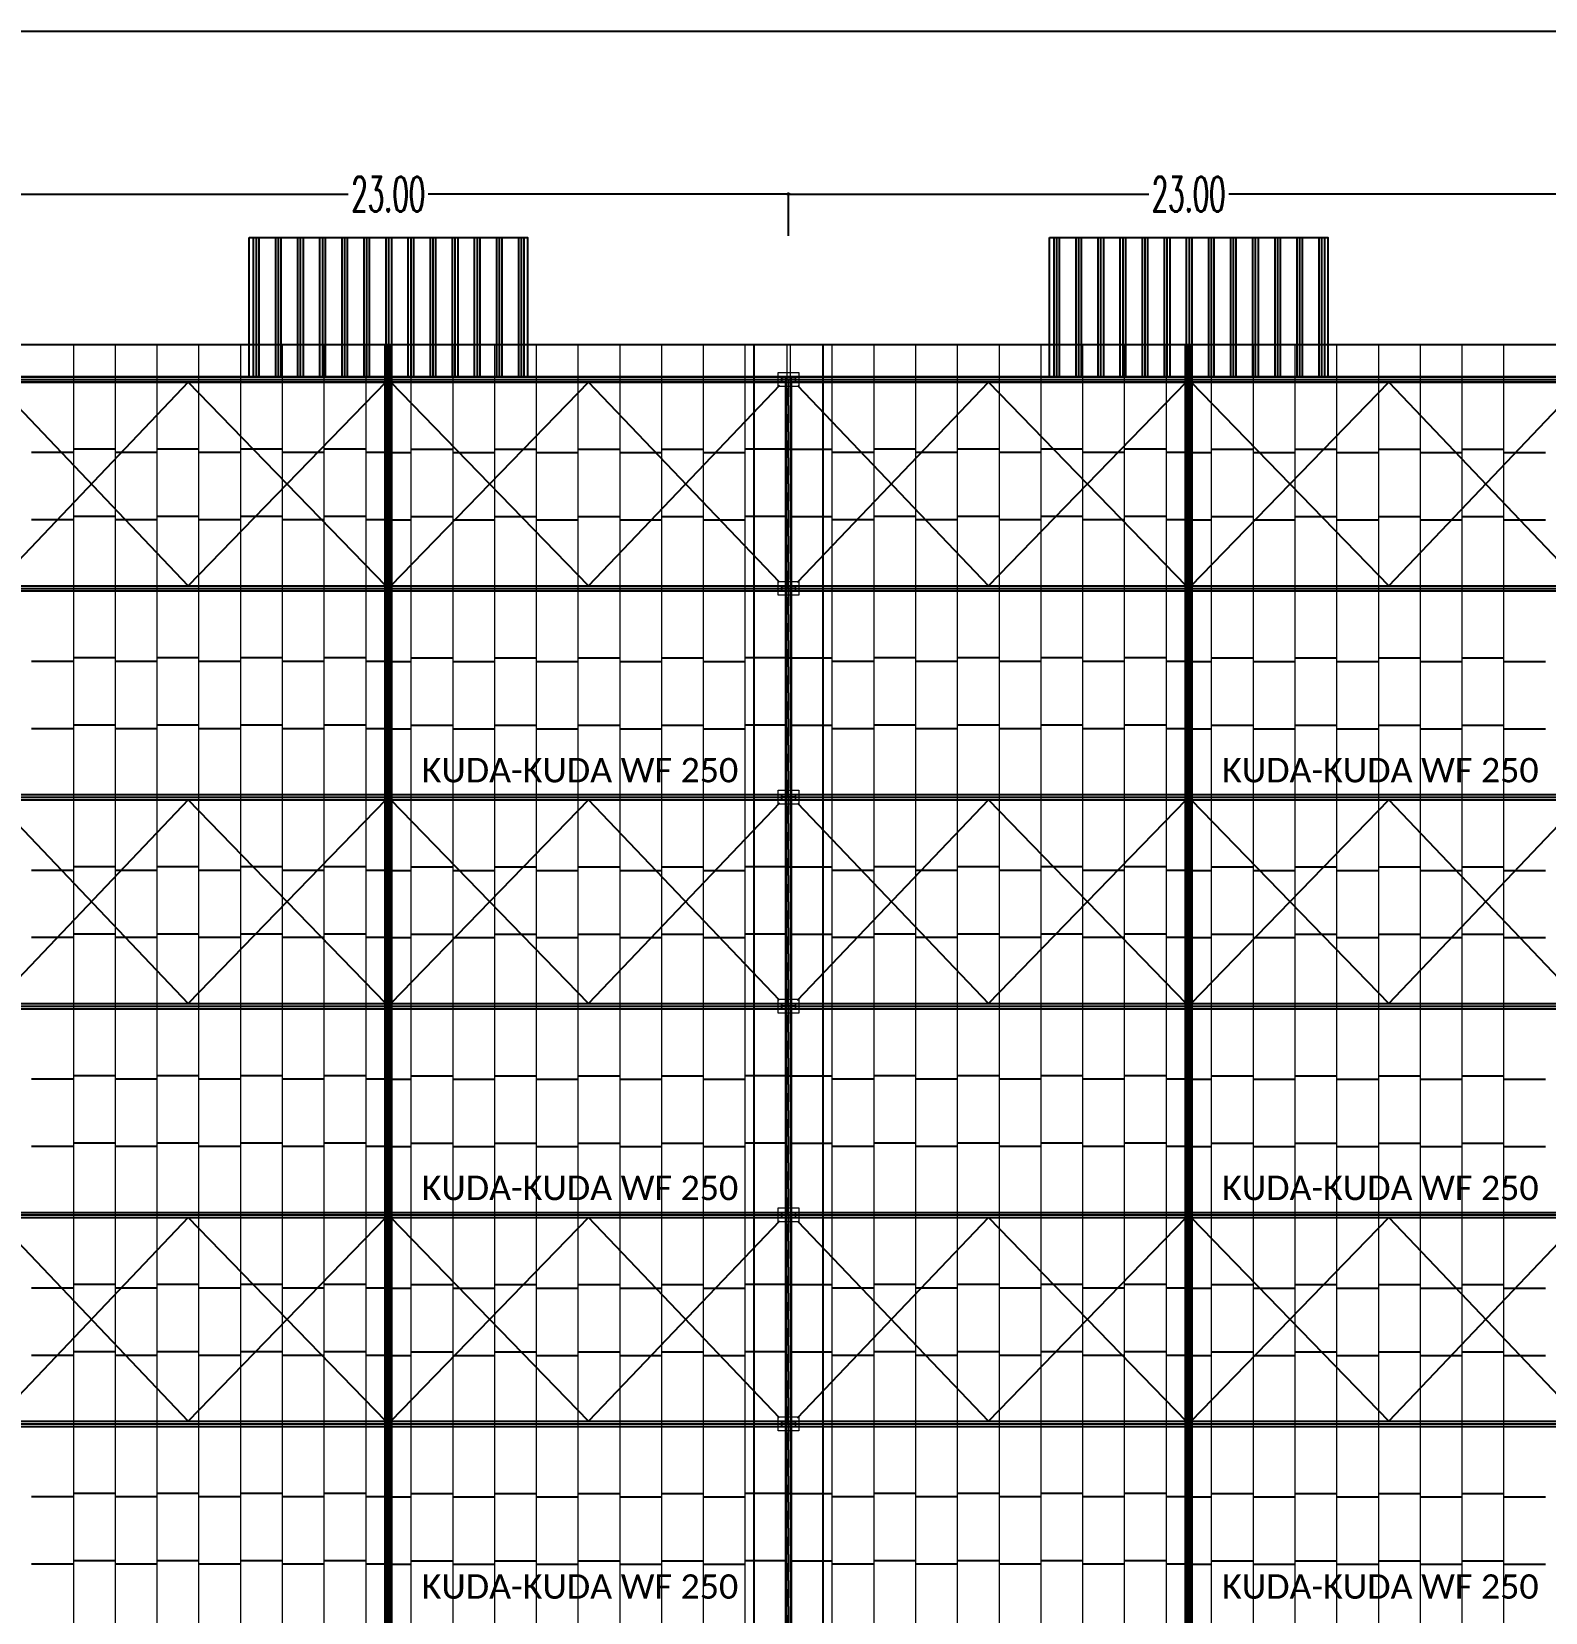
# Model space of a CAD drawing. Header units: millimetres. Extents: x 2491 to 3310, y 1470 to 1581.
# Drawn here: x 3121.45 to 3164.95, y 1535.32 to 1580.73 of the extents above; entities that cross this region are included whole.
import ezdxf

# ---------------------------------------------------------------- set-up
doc = ezdxf.new("R2010")
doc.units = ezdxf.units.MM
doc.linetypes.add('HIDDEN', pattern=[0.375, 0.25, -0.125])
for name, color, linetype in [('Atap', 3, 'Continuous'), ('GR', 7, 'Continuous'), ('HELP', 251, 'Continuous'), ('KOP TEKS', 1, 'Continuous')]:
    doc.layers.add(name, color=color, linetype=linetype)
for name, color, linetype, lineweight in [('GRS-TIPIS', 253, 'Continuous', 9), ('HAT', 8, 'Continuous', 9), ('Pondasi', 6, 'Continuous', 9)]:
    doc.layers.add(name, color=color, linetype=linetype, lineweight=lineweight)
doc.styles.add('-DIM2', font='simplex.shx', dxfattribs={"width": 0.55})
doc.styles.get("Standard").update_dxf_attribs({"font": 'arial.ttf'})
doc.dimstyles.new('DENAH KANTOR', dxfattribs={"dimtxt": 1, "dimasz": 0.05, "dimexe": 0.05, "dimexo": 0.05, "dimgap": 0.05, "dimtad": 0, "dimtih": 1, "dimtoh": 1, "dimzin": 0, "dimdsep": 46, "dimtxsty": '-DIM2', "dimblk": 'ARCHTICK', "dimcen": 0.3, "dimdle": 0.05, "dimclrd": 1, "dimclre": 1, "dimclrt": 7, "dimadec": 0, "dimazin": 0, "dimtfac": 1, "dimtix": 1, "dimtofl": 0, "dimtmove": 0, "dimatfit": 3, "dimldrblk": 'ARCHTICK', "dimfxl": 1, "dimtolj": 1, "dimtzin": 0, "dimarcsym": 0})

# ---------------------------------------------------------------- blocks, each defined once
blk = doc.blocks.new('WF300')
at = {"layer": 'Pondasi'}
for p, q in [((4219.408, -132.102), (4219.418, -132.102)), ((4219.418, -131.977), (4219.418, -132.102)), ((4219.418, -132.034), (4219.698, -132.034)), ((4219.418, -132.044), (4219.698, -132.044)), ((4219.558, -132.044), (4219.558, -132.034)), ((4219.698, -132.102), (4219.698, -131.977)), ((4219.698, -132.102), (4219.708, -132.102))]:
    blk.add_line(p, q, dxfattribs=at)
blk.add_lwpolyline([(4219.783, -132.189), (4219.783, -131.889), (4219.333, -131.889), (4219.333, -132.189)], close=True, dxfattribs=at)
for points in [[(4219.418, -131.977), (4219.408, -131.977), (4219.408, -132.102)], [(4219.708, -132.102), (4219.708, -131.977), (4219.698, -131.977)]]:
    blk.add_lwpolyline(points, dxfattribs=at)
blk = doc.blocks.new('_ArchTick')
at = {"color": 0, "linetype": 'ByBlock', "const_width": 0.15}
blk.add_lwpolyline([(-0.5, -0.5), (0.5, 0.5)], dxfattribs=at)
blk = doc.blocks.new('*D239')
at = {"layer": 'Defpoints', "color": 0, "linetype": 'Continuous', "transparency": 16777216}
for p in [(3143.202, 1576.058), (3120.202, 1574.808), (3143.202, 1574.808)]:
    blk.add_point(p, dxfattribs=at)
at = {"layer": 'GR', "color": 1, "linetype": 'Continuous', "lineweight": -2, "transparency": 16777216}
for p, q in [((3120.152, 1576.058), (3130.552, 1576.058)), ((3120.202, 1574.858), (3120.202, 1576.108)), ((3143.252, 1576.058), (3132.852, 1576.058)), ((3143.202, 1574.858), (3143.202, 1576.108))]:
    blk.add_line(p, q, dxfattribs=at)
at = {"layer": 'GR', "color": 1, "linetype": 'Continuous', "lineweight": -2, "transparency": 16777216, "xscale": 0.05, "yscale": 0.05, "zscale": 0.05, "rotation": 180}
blk.add_blockref('_ArchTick', (3120.202, 1576.058), dxfattribs=at)
at = {"layer": 'GR', "color": 1, "linetype": 'Continuous', "lineweight": -2, "transparency": 16777216, "xscale": 0.05, "yscale": 0.05, "zscale": 0.05}
blk.add_blockref('_ArchTick', (3143.202, 1576.058), dxfattribs=at)
at = {"layer": 'GR', "color": 7, "linetype": 'Continuous', "transparency": 16777216, "insert": (3131.702, 1576.058), "char_height": 1, "attachment_point": 5, "style": '-DIM2'}
blk.add_mtext('\\A1;23.00', dxfattribs=at)
blk = doc.blocks.new('*D240')
at = {"layer": 'Defpoints', "color": 0, "linetype": 'Continuous', "transparency": 16777216}
for p in [(3143.202, 1576.058), (3143.202, 1574.808), (3166.202, 1574.808)]:
    blk.add_point(p, dxfattribs=at)
at = {"layer": 'GR', "color": 1, "linetype": 'Continuous', "lineweight": -2, "transparency": 16777216}
for p, q in [((3143.152, 1576.058), (3153.552, 1576.058)), ((3143.202, 1574.858), (3143.202, 1576.108)), ((3166.252, 1576.058), (3155.852, 1576.058)), ((3166.202, 1574.858), (3166.202, 1576.108))]:
    blk.add_line(p, q, dxfattribs=at)
at = {"layer": 'GR', "color": 1, "linetype": 'Continuous', "lineweight": -2, "transparency": 16777216, "xscale": 0.05, "yscale": 0.05, "zscale": 0.05, "rotation": 180}
blk.add_blockref('_ArchTick', (3143.202, 1576.058), dxfattribs=at)
at = {"layer": 'GR', "color": 1, "linetype": 'Continuous', "lineweight": -2, "transparency": 16777216, "xscale": 0.05, "yscale": 0.05, "zscale": 0.05}
blk.add_blockref('_ArchTick', (3166.202, 1576.058), dxfattribs=at)
at = {"layer": 'GR', "color": 7, "linetype": 'Continuous', "transparency": 16777216, "insert": (3154.702, 1576.058), "char_height": 1, "attachment_point": 5, "style": '-DIM2'}
blk.add_mtext('\\A1;23.00', dxfattribs=at)

msp = doc.modelspace()

# ---------------------------------------------------------------- hatches: boundary and pattern name
at = {"layer": 'HELP'}
h = msp.add_hatch(dxfattribs=at)
h.set_pattern_fill('PLAST', color=256, scale=0.1, angle=90)
h.set_pattern_definition([(90, (-2225.69436, -314.46476), (-0.635, 4e-17), []), (90, (-2225.77374, -314.46476), (-0.635, 4e-17), []), (90, (-2225.8531, -314.46476), (-0.635, 4e-17), [])])
h.paths.add_polyline_path([(3127.702, 1574.808), (3135.702, 1574.808), (3135.702, 1570.808), (3127.702, 1570.808)])
h = msp.add_hatch(dxfattribs=at)
h.set_pattern_fill('PLAST', color=256, scale=0.1, angle=90)
h.set_pattern_definition([(90, (-2202.69436, -314.46476), (-0.635, 4e-17), []), (90, (-2202.77374, -314.46476), (-0.635, 4e-17), []), (90, (-2202.8531, -314.46476), (-0.635, 4e-17), [])])
h.paths.add_polyline_path([(3150.702, 1574.808), (3158.702, 1574.808), (3158.702, 1570.808), (3150.702, 1570.808)])

# ---------------------------------------------------------------- linework, layer by layer
at = {"color": 1}
for p, q in [((3131.702, 1571.733), (3131.702, 1509.733)), ((3154.702, 1571.733), (3154.702, 1509.733)), ((3104.202, 1570.733), (3190.202, 1570.733)), ((3122.652, 1568.633), (3121.452, 1568.633)), ((3123.852, 1568.733), (3122.652, 1568.733)), ((3125.052, 1568.633), (3123.852, 1568.633)), ((3126.252, 1568.733), (3125.052, 1568.733)), ((3127.452, 1568.633), (3126.252, 1568.633)), ((3128.652, 1568.733), (3127.452, 1568.733)), ((3129.852, 1568.633), (3128.652, 1568.633)), ((3131.052, 1568.733), (3129.852, 1568.733)), ((3131.702, 1568.633), (3131.052, 1568.633)), ((3131.702, 1568.633), (3132.352, 1568.633)), ((3132.352, 1568.733), (3133.552, 1568.733)), ((3133.552, 1568.633), (3134.752, 1568.633)), ((3134.752, 1568.733), (3135.952, 1568.733)), ((3135.952, 1568.633), (3137.152, 1568.633)), ((3137.152, 1568.733), (3138.352, 1568.733)), ((3138.352, 1568.633), (3139.552, 1568.633)), ((3139.552, 1568.733), (3140.752, 1568.733)), ((3140.752, 1568.633), (3141.952, 1568.633)), ((3143.202, 1568.733), (3141.952, 1568.733)), ((3143.202, 1568.733), (3144.452, 1568.733)), ((3145.652, 1568.633), (3144.452, 1568.633)), ((3146.852, 1568.733), (3145.652, 1568.733)), ((3148.052, 1568.633), (3146.852, 1568.633)), ((3149.252, 1568.733), (3148.052, 1568.733)), ((3150.452, 1568.633), (3149.252, 1568.633)), ((3151.652, 1568.733), (3150.452, 1568.733)), ((3152.852, 1568.633), (3151.652, 1568.633)), ((3154.052, 1568.733), (3152.852, 1568.733)), ((3154.702, 1568.633), (3154.052, 1568.633)), ((3154.702, 1568.633), (3155.352, 1568.633)), ((3155.352, 1568.733), (3156.552, 1568.733)), ((3156.552, 1568.633), (3157.752, 1568.633)), ((3157.752, 1568.733), (3158.952, 1568.733)), ((3158.952, 1568.633), (3160.152, 1568.633)), ((3160.152, 1568.733), (3161.352, 1568.733)), ((3161.352, 1568.633), (3162.552, 1568.633)), ((3162.552, 1568.733), (3163.752, 1568.733)), ((3163.752, 1568.633), (3164.952, 1568.633)), ((3122.652, 1566.7), (3121.452, 1566.7)), ((3123.852, 1566.8), (3122.652, 1566.8)), ((3125.052, 1566.7), (3123.852, 1566.7)), ((3126.252, 1566.8), (3125.052, 1566.8)), ((3127.452, 1566.7), (3126.252, 1566.7)), ((3128.652, 1566.8), (3127.452, 1566.8)), ((3129.852, 1566.7), (3128.652, 1566.7)), ((3131.052, 1566.8), (3129.852, 1566.8)), ((3131.702, 1566.7), (3131.052, 1566.7)), ((3131.702, 1566.7), (3132.352, 1566.7)), ((3132.352, 1566.8), (3133.552, 1566.8)), ((3133.552, 1566.7), (3134.752, 1566.7)), ((3134.752, 1566.8), (3135.952, 1566.8)), ((3135.952, 1566.7), (3137.152, 1566.7)), ((3137.152, 1566.8), (3138.352, 1566.8)), ((3138.352, 1566.7), (3139.552, 1566.7)), ((3139.552, 1566.8), (3140.752, 1566.8)), ((3140.752, 1566.7), (3141.952, 1566.7)), ((3143.152, 1566.8), (3141.952, 1566.8)), ((3143.252, 1566.8), (3144.452, 1566.8)), ((3145.652, 1566.7), (3144.452, 1566.7)), ((3146.852, 1566.8), (3145.652, 1566.8)), ((3148.052, 1566.7), (3146.852, 1566.7)), ((3149.252, 1566.8), (3148.052, 1566.8)), ((3150.452, 1566.7), (3149.252, 1566.7)), ((3151.652, 1566.8), (3150.452, 1566.8)), ((3152.852, 1566.7), (3151.652, 1566.7)), ((3154.052, 1566.8), (3152.852, 1566.8)), ((3154.702, 1566.7), (3154.052, 1566.7)), ((3154.702, 1566.7), (3155.352, 1566.7)), ((3155.352, 1566.8), (3156.552, 1566.8)), ((3156.552, 1566.7), (3157.752, 1566.7)), ((3157.752, 1566.8), (3158.952, 1566.8)), ((3158.952, 1566.7), (3160.152, 1566.7)), ((3160.152, 1566.8), (3161.352, 1566.8)), ((3161.352, 1566.7), (3162.552, 1566.7)), ((3162.552, 1566.8), (3163.752, 1566.8)), ((3163.752, 1566.7), (3164.952, 1566.7)), ((3104.202, 1564.733), (3190.202, 1564.733)), ((3122.652, 1562.633), (3121.452, 1562.633)), ((3123.852, 1562.733), (3122.652, 1562.733)), ((3125.052, 1562.633), (3123.852, 1562.633)), ((3126.252, 1562.733), (3125.052, 1562.733)), ((3127.452, 1562.633), (3126.252, 1562.633)), ((3128.652, 1562.733), (3127.452, 1562.733)), ((3129.852, 1562.633), (3128.652, 1562.633)), ((3131.052, 1562.733), (3129.852, 1562.733)), ((3131.702, 1562.633), (3131.052, 1562.633)), ((3131.702, 1562.633), (3132.352, 1562.633)), ((3132.352, 1562.733), (3133.552, 1562.733)), ((3133.552, 1562.633), (3134.752, 1562.633)), ((3134.752, 1562.733), (3135.952, 1562.733)), ((3135.952, 1562.633), (3137.152, 1562.633)), ((3137.152, 1562.733), (3138.352, 1562.733)), ((3138.352, 1562.633), (3139.552, 1562.633)), ((3139.552, 1562.733), (3140.752, 1562.733)), ((3140.752, 1562.633), (3141.952, 1562.633)), ((3143.202, 1562.733), (3141.952, 1562.733)), ((3143.202, 1562.733), (3144.452, 1562.733)), ((3145.652, 1562.633), (3144.452, 1562.633)), ((3146.852, 1562.733), (3145.652, 1562.733)), ((3148.052, 1562.633), (3146.852, 1562.633)), ((3149.252, 1562.733), (3148.052, 1562.733)), ((3150.452, 1562.633), (3149.252, 1562.633)), ((3151.652, 1562.733), (3150.452, 1562.733)), ((3152.852, 1562.633), (3151.652, 1562.633)), ((3154.052, 1562.733), (3152.852, 1562.733)), ((3154.702, 1562.633), (3154.052, 1562.633)), ((3154.702, 1562.633), (3155.352, 1562.633)), ((3155.352, 1562.733), (3156.552, 1562.733)), ((3156.552, 1562.633), (3157.752, 1562.633)), ((3157.752, 1562.733), (3158.952, 1562.733)), ((3158.952, 1562.633), (3160.152, 1562.633)), ((3160.152, 1562.733), (3161.352, 1562.733)), ((3161.352, 1562.633), (3162.552, 1562.633)), ((3162.552, 1562.733), (3163.752, 1562.733)), ((3163.752, 1562.633), (3164.952, 1562.633)), ((3122.652, 1560.7), (3121.452, 1560.7)), ((3123.852, 1560.8), (3122.652, 1560.8)), ((3125.052, 1560.7), (3123.852, 1560.7)), ((3126.252, 1560.8), (3125.052, 1560.8)), ((3127.452, 1560.7), (3126.252, 1560.7)), ((3128.652, 1560.8), (3127.452, 1560.8)), ((3129.852, 1560.7), (3128.652, 1560.7)), ((3131.052, 1560.8), (3129.852, 1560.8)), ((3131.702, 1560.7), (3131.052, 1560.7)), ((3131.702, 1560.7), (3132.352, 1560.7)), ((3132.352, 1560.8), (3133.552, 1560.8)), ((3133.552, 1560.7), (3134.752, 1560.7)), ((3134.752, 1560.8), (3135.952, 1560.8)), ((3135.952, 1560.7), (3137.152, 1560.7)), ((3137.152, 1560.8), (3138.352, 1560.8)), ((3138.352, 1560.7), (3139.552, 1560.7)), ((3139.552, 1560.8), (3140.752, 1560.8)), ((3140.752, 1560.7), (3141.952, 1560.7)), ((3143.152, 1560.8), (3141.952, 1560.8)), ((3143.252, 1560.8), (3144.452, 1560.8)), ((3145.652, 1560.7), (3144.452, 1560.7)), ((3146.852, 1560.8), (3145.652, 1560.8)), ((3148.052, 1560.7), (3146.852, 1560.7)), ((3149.252, 1560.8), (3148.052, 1560.8)), ((3150.452, 1560.7), (3149.252, 1560.7)), ((3151.652, 1560.8), (3150.452, 1560.8)), ((3152.852, 1560.7), (3151.652, 1560.7)), ((3154.052, 1560.8), (3152.852, 1560.8)), ((3154.702, 1560.7), (3154.052, 1560.7)), ((3154.702, 1560.7), (3155.352, 1560.7)), ((3155.352, 1560.8), (3156.552, 1560.8)), ((3156.552, 1560.7), (3157.752, 1560.7)), ((3157.752, 1560.8), (3158.952, 1560.8)), ((3158.952, 1560.7), (3160.152, 1560.7)), ((3160.152, 1560.8), (3161.352, 1560.8)), ((3161.352, 1560.7), (3162.552, 1560.7)), ((3162.552, 1560.8), (3163.752, 1560.8)), ((3163.752, 1560.7), (3164.952, 1560.7)), ((3104.202, 1558.733), (3190.202, 1558.733)), ((3122.652, 1556.633), (3121.452, 1556.633)), ((3123.852, 1556.733), (3122.652, 1556.733)), ((3125.052, 1556.633), (3123.852, 1556.633)), ((3126.252, 1556.733), (3125.052, 1556.733)), ((3127.452, 1556.633), (3126.252, 1556.633)), ((3128.652, 1556.733), (3127.452, 1556.733)), ((3129.852, 1556.633), (3128.652, 1556.633)), ((3131.052, 1556.733), (3129.852, 1556.733)), ((3131.702, 1556.633), (3131.052, 1556.633)), ((3131.702, 1556.633), (3132.352, 1556.633)), ((3132.352, 1556.733), (3133.552, 1556.733)), ((3133.552, 1556.633), (3134.752, 1556.633)), ((3134.752, 1556.733), (3135.952, 1556.733)), ((3135.952, 1556.633), (3137.152, 1556.633)), ((3137.152, 1556.733), (3138.352, 1556.733)), ((3138.352, 1556.633), (3139.552, 1556.633)), ((3139.552, 1556.733), (3140.752, 1556.733)), ((3140.752, 1556.633), (3141.952, 1556.633)), ((3143.202, 1556.733), (3141.952, 1556.733)), ((3143.202, 1556.733), (3144.452, 1556.733)), ((3145.652, 1556.633), (3144.452, 1556.633)), ((3146.852, 1556.733), (3145.652, 1556.733)), ((3148.052, 1556.633), (3146.852, 1556.633)), ((3149.252, 1556.733), (3148.052, 1556.733)), ((3150.452, 1556.633), (3149.252, 1556.633)), ((3151.652, 1556.733), (3150.452, 1556.733)), ((3152.852, 1556.633), (3151.652, 1556.633)), ((3154.052, 1556.733), (3152.852, 1556.733)), ((3154.702, 1556.633), (3154.052, 1556.633)), ((3154.702, 1556.633), (3155.352, 1556.633)), ((3155.352, 1556.733), (3156.552, 1556.733)), ((3156.552, 1556.633), (3157.752, 1556.633)), ((3157.752, 1556.733), (3158.952, 1556.733)), ((3158.952, 1556.633), (3160.152, 1556.633)), ((3160.152, 1556.733), (3161.352, 1556.733)), ((3161.352, 1556.633), (3162.552, 1556.633)), ((3162.552, 1556.733), (3163.752, 1556.733)), ((3163.752, 1556.633), (3164.952, 1556.633)), ((3123.852, 1554.8), (3122.652, 1554.8)), ((3126.252, 1554.8), (3125.052, 1554.8)), ((3128.652, 1554.8), (3127.452, 1554.8)), ((3131.052, 1554.8), (3129.852, 1554.8)), ((3132.352, 1554.8), (3133.552, 1554.8)), ((3134.752, 1554.8), (3135.952, 1554.8)), ((3137.152, 1554.8), (3138.352, 1554.8)), ((3139.552, 1554.8), (3140.752, 1554.8)), ((3143.152, 1554.8), (3141.952, 1554.8)), ((3143.252, 1554.8), (3144.452, 1554.8)), ((3146.852, 1554.8), (3145.652, 1554.8)), ((3149.252, 1554.8), (3148.052, 1554.8)), ((3151.652, 1554.8), (3150.452, 1554.8)), ((3154.052, 1554.8), (3152.852, 1554.8)), ((3155.352, 1554.8), (3156.552, 1554.8)), ((3157.752, 1554.8), (3158.952, 1554.8)), ((3160.152, 1554.8), (3161.352, 1554.8)), ((3162.552, 1554.8), (3163.752, 1554.8)), ((3122.652, 1554.7), (3121.452, 1554.7)), ((3125.052, 1554.7), (3123.852, 1554.7)), ((3127.452, 1554.7), (3126.252, 1554.7)), ((3129.852, 1554.7), (3128.652, 1554.7)), ((3131.702, 1554.7), (3131.052, 1554.7)), ((3131.702, 1554.7), (3132.352, 1554.7)), ((3133.552, 1554.7), (3134.752, 1554.7)), ((3135.952, 1554.7), (3137.152, 1554.7)), ((3138.352, 1554.7), (3139.552, 1554.7)), ((3140.752, 1554.7), (3141.952, 1554.7)), ((3145.652, 1554.7), (3144.452, 1554.7)), ((3148.052, 1554.7), (3146.852, 1554.7)), ((3150.452, 1554.7), (3149.252, 1554.7)), ((3152.852, 1554.7), (3151.652, 1554.7)), ((3154.702, 1554.7), (3154.052, 1554.7)), ((3154.702, 1554.7), (3155.352, 1554.7)), ((3156.552, 1554.7), (3157.752, 1554.7)), ((3158.952, 1554.7), (3160.152, 1554.7)), ((3161.352, 1554.7), (3162.552, 1554.7)), ((3163.752, 1554.7), (3164.952, 1554.7)), ((3104.202, 1552.733), (3190.202, 1552.733)), ((3123.852, 1550.733), (3122.652, 1550.733)), ((3126.252, 1550.733), (3125.052, 1550.733)), ((3128.652, 1550.733), (3127.452, 1550.733)), ((3131.052, 1550.733), (3129.852, 1550.733)), ((3132.352, 1550.733), (3133.552, 1550.733)), ((3134.752, 1550.733), (3135.952, 1550.733)), ((3137.152, 1550.733), (3138.352, 1550.733)), ((3139.552, 1550.733), (3140.752, 1550.733)), ((3143.202, 1550.733), (3141.952, 1550.733)), ((3143.202, 1550.733), (3144.452, 1550.733)), ((3146.852, 1550.733), (3145.652, 1550.733)), ((3149.252, 1550.733), (3148.052, 1550.733)), ((3151.652, 1550.733), (3150.452, 1550.733)), ((3154.052, 1550.733), (3152.852, 1550.733)), ((3155.352, 1550.733), (3156.552, 1550.733)), ((3157.752, 1550.733), (3158.952, 1550.733)), ((3160.152, 1550.733), (3161.352, 1550.733)), ((3162.552, 1550.733), (3163.752, 1550.733)), ((3122.652, 1550.633), (3121.452, 1550.633)), ((3125.052, 1550.633), (3123.852, 1550.633)), ((3127.452, 1550.633), (3126.252, 1550.633)), ((3129.852, 1550.633), (3128.652, 1550.633)), ((3131.702, 1550.633), (3131.052, 1550.633)), ((3131.702, 1550.633), (3132.352, 1550.633)), ((3133.552, 1550.633), (3134.752, 1550.633)), ((3135.952, 1550.633), (3137.152, 1550.633)), ((3138.352, 1550.633), (3139.552, 1550.633)), ((3140.752, 1550.633), (3141.952, 1550.633)), ((3145.652, 1550.633), (3144.452, 1550.633)), ((3148.052, 1550.633), (3146.852, 1550.633)), ((3150.452, 1550.633), (3149.252, 1550.633)), ((3152.852, 1550.633), (3151.652, 1550.633)), ((3154.702, 1550.633), (3154.052, 1550.633)), ((3154.702, 1550.633), (3155.352, 1550.633)), ((3156.552, 1550.633), (3157.752, 1550.633)), ((3158.952, 1550.633), (3160.152, 1550.633)), ((3161.352, 1550.633), (3162.552, 1550.633)), ((3163.752, 1550.633), (3164.952, 1550.633)), ((3122.652, 1548.7), (3121.452, 1548.7)), ((3123.852, 1548.8), (3122.652, 1548.8)), ((3125.052, 1548.7), (3123.852, 1548.7)), ((3126.252, 1548.8), (3125.052, 1548.8)), ((3127.452, 1548.7), (3126.252, 1548.7)), ((3128.652, 1548.8), (3127.452, 1548.8)), ((3129.852, 1548.7), (3128.652, 1548.7)), ((3131.052, 1548.8), (3129.852, 1548.8)), ((3131.702, 1548.7), (3131.052, 1548.7)), ((3131.702, 1548.7), (3132.352, 1548.7)), ((3132.352, 1548.8), (3133.552, 1548.8)), ((3133.552, 1548.7), (3134.752, 1548.7)), ((3134.752, 1548.8), (3135.952, 1548.8)), ((3135.952, 1548.7), (3137.152, 1548.7)), ((3137.152, 1548.8), (3138.352, 1548.8)), ((3138.352, 1548.7), (3139.552, 1548.7)), ((3139.552, 1548.8), (3140.752, 1548.8)), ((3140.752, 1548.7), (3141.952, 1548.7)), ((3143.152, 1548.8), (3141.952, 1548.8)), ((3143.252, 1548.8), (3144.452, 1548.8)), ((3145.652, 1548.7), (3144.452, 1548.7)), ((3146.852, 1548.8), (3145.652, 1548.8)), ((3148.052, 1548.7), (3146.852, 1548.7)), ((3149.252, 1548.8), (3148.052, 1548.8)), ((3150.452, 1548.7), (3149.252, 1548.7)), ((3151.652, 1548.8), (3150.452, 1548.8)), ((3152.852, 1548.7), (3151.652, 1548.7)), ((3154.052, 1548.8), (3152.852, 1548.8)), ((3154.702, 1548.7), (3154.052, 1548.7)), ((3154.702, 1548.7), (3155.352, 1548.7)), ((3155.352, 1548.8), (3156.552, 1548.8)), ((3156.552, 1548.7), (3157.752, 1548.7)), ((3157.752, 1548.8), (3158.952, 1548.8)), ((3158.952, 1548.7), (3160.152, 1548.7)), ((3160.152, 1548.8), (3161.352, 1548.8)), ((3161.352, 1548.7), (3162.552, 1548.7)), ((3162.552, 1548.8), (3163.752, 1548.8)), ((3163.752, 1548.7), (3164.952, 1548.7)), ((3104.202, 1546.733), (3190.202, 1546.733)), ((3122.652, 1544.633), (3121.452, 1544.633)), ((3123.852, 1544.733), (3122.652, 1544.733)), ((3125.052, 1544.633), (3123.852, 1544.633)), ((3126.252, 1544.733), (3125.052, 1544.733)), ((3127.452, 1544.633), (3126.252, 1544.633)), ((3128.652, 1544.733), (3127.452, 1544.733)), ((3129.852, 1544.633), (3128.652, 1544.633)), ((3131.052, 1544.733), (3129.852, 1544.733)), ((3131.702, 1544.633), (3131.052, 1544.633)), ((3131.702, 1544.633), (3132.352, 1544.633)), ((3132.352, 1544.733), (3133.552, 1544.733)), ((3133.552, 1544.633), (3134.752, 1544.633)), ((3134.752, 1544.733), (3135.952, 1544.733)), ((3135.952, 1544.633), (3137.152, 1544.633)), ((3137.152, 1544.733), (3138.352, 1544.733)), ((3138.352, 1544.633), (3139.552, 1544.633)), ((3139.552, 1544.733), (3140.752, 1544.733)), ((3140.752, 1544.633), (3141.952, 1544.633)), ((3143.202, 1544.733), (3141.952, 1544.733)), ((3143.202, 1544.733), (3144.452, 1544.733)), ((3145.652, 1544.633), (3144.452, 1544.633)), ((3146.852, 1544.733), (3145.652, 1544.733)), ((3148.052, 1544.633), (3146.852, 1544.633)), ((3149.252, 1544.733), (3148.052, 1544.733)), ((3150.452, 1544.633), (3149.252, 1544.633)), ((3151.652, 1544.733), (3150.452, 1544.733)), ((3152.852, 1544.633), (3151.652, 1544.633)), ((3154.052, 1544.733), (3152.852, 1544.733)), ((3154.702, 1544.633), (3154.052, 1544.633)), ((3154.702, 1544.633), (3155.352, 1544.633)), ((3155.352, 1544.733), (3156.552, 1544.733)), ((3156.552, 1544.633), (3157.752, 1544.633)), ((3157.752, 1544.733), (3158.952, 1544.733)), ((3158.952, 1544.633), (3160.152, 1544.633)), ((3160.152, 1544.733), (3161.352, 1544.733)), ((3161.352, 1544.633), (3162.552, 1544.633)), ((3162.552, 1544.733), (3163.752, 1544.733)), ((3163.752, 1544.633), (3164.952, 1544.633)), ((3122.652, 1542.7), (3121.452, 1542.7)), ((3123.852, 1542.8), (3122.652, 1542.8)), ((3125.052, 1542.7), (3123.852, 1542.7)), ((3126.252, 1542.8), (3125.052, 1542.8)), ((3127.452, 1542.7), (3126.252, 1542.7)), ((3128.652, 1542.8), (3127.452, 1542.8)), ((3129.852, 1542.7), (3128.652, 1542.7)), ((3131.052, 1542.8), (3129.852, 1542.8)), ((3131.702, 1542.7), (3131.052, 1542.7)), ((3131.702, 1542.7), (3132.352, 1542.7)), ((3132.352, 1542.8), (3133.552, 1542.8)), ((3133.552, 1542.7), (3134.752, 1542.7)), ((3134.752, 1542.8), (3135.952, 1542.8)), ((3135.952, 1542.7), (3137.152, 1542.7)), ((3137.152, 1542.8), (3138.352, 1542.8)), ((3138.352, 1542.7), (3139.552, 1542.7)), ((3139.552, 1542.8), (3140.752, 1542.8)), ((3140.752, 1542.7), (3141.952, 1542.7)), ((3143.152, 1542.8), (3141.952, 1542.8)), ((3143.252, 1542.8), (3144.452, 1542.8)), ((3145.652, 1542.7), (3144.452, 1542.7)), ((3146.852, 1542.8), (3145.652, 1542.8)), ((3148.052, 1542.7), (3146.852, 1542.7)), ((3149.252, 1542.8), (3148.052, 1542.8)), ((3150.452, 1542.7), (3149.252, 1542.7)), ((3151.652, 1542.8), (3150.452, 1542.8)), ((3152.852, 1542.7), (3151.652, 1542.7)), ((3154.052, 1542.8), (3152.852, 1542.8)), ((3154.702, 1542.7), (3154.052, 1542.7)), ((3154.702, 1542.7), (3155.352, 1542.7)), ((3155.352, 1542.8), (3156.552, 1542.8)), ((3156.552, 1542.7), (3157.752, 1542.7)), ((3157.752, 1542.8), (3158.952, 1542.8)), ((3158.952, 1542.7), (3160.152, 1542.7)), ((3160.152, 1542.8), (3161.352, 1542.8)), ((3161.352, 1542.7), (3162.552, 1542.7)), ((3162.552, 1542.8), (3163.752, 1542.8)), ((3163.752, 1542.7), (3164.952, 1542.7)), ((3104.202, 1540.733), (3190.202, 1540.733)), ((3122.652, 1538.633), (3121.452, 1538.633)), ((3123.852, 1538.733), (3122.652, 1538.733)), ((3125.052, 1538.633), (3123.852, 1538.633)), ((3126.252, 1538.733), (3125.052, 1538.733)), ((3127.452, 1538.633), (3126.252, 1538.633)), ((3128.652, 1538.733), (3127.452, 1538.733)), ((3129.852, 1538.633), (3128.652, 1538.633)), ((3131.052, 1538.733), (3129.852, 1538.733)), ((3131.702, 1538.633), (3131.052, 1538.633)), ((3131.702, 1538.633), (3132.352, 1538.633)), ((3132.352, 1538.733), (3133.552, 1538.733)), ((3133.552, 1538.633), (3134.752, 1538.633)), ((3134.752, 1538.733), (3135.952, 1538.733)), ((3135.952, 1538.633), (3137.152, 1538.633)), ((3137.152, 1538.733), (3138.352, 1538.733)), ((3138.352, 1538.633), (3139.552, 1538.633)), ((3139.552, 1538.733), (3140.752, 1538.733)), ((3140.752, 1538.633), (3141.952, 1538.633)), ((3143.202, 1538.733), (3141.952, 1538.733)), ((3143.202, 1538.733), (3144.452, 1538.733)), ((3145.652, 1538.633), (3144.452, 1538.633)), ((3146.852, 1538.733), (3145.652, 1538.733)), ((3148.052, 1538.633), (3146.852, 1538.633)), ((3149.252, 1538.733), (3148.052, 1538.733)), ((3150.452, 1538.633), (3149.252, 1538.633)), ((3151.652, 1538.733), (3150.452, 1538.733)), ((3152.852, 1538.633), (3151.652, 1538.633)), ((3154.052, 1538.733), (3152.852, 1538.733)), ((3154.702, 1538.633), (3154.052, 1538.633)), ((3154.702, 1538.633), (3155.352, 1538.633)), ((3155.352, 1538.733), (3156.552, 1538.733)), ((3156.552, 1538.633), (3157.752, 1538.633)), ((3157.752, 1538.733), (3158.952, 1538.733)), ((3158.952, 1538.633), (3160.152, 1538.633)), ((3160.152, 1538.733), (3161.352, 1538.733)), ((3161.352, 1538.633), (3162.552, 1538.633)), ((3162.552, 1538.733), (3163.752, 1538.733)), ((3163.752, 1538.633), (3164.952, 1538.633)), ((3122.652, 1536.7), (3121.452, 1536.7)), ((3123.852, 1536.8), (3122.652, 1536.8)), ((3125.052, 1536.7), (3123.852, 1536.7)), ((3126.252, 1536.8), (3125.052, 1536.8)), ((3127.452, 1536.7), (3126.252, 1536.7)), ((3128.652, 1536.8), (3127.452, 1536.8)), ((3129.852, 1536.7), (3128.652, 1536.7)), ((3131.052, 1536.8), (3129.852, 1536.8)), ((3131.702, 1536.7), (3131.052, 1536.7)), ((3131.702, 1536.7), (3132.352, 1536.7)), ((3132.352, 1536.8), (3133.552, 1536.8)), ((3133.552, 1536.7), (3134.752, 1536.7)), ((3134.752, 1536.8), (3135.952, 1536.8)), ((3135.952, 1536.7), (3137.152, 1536.7)), ((3137.152, 1536.8), (3138.352, 1536.8)), ((3138.352, 1536.7), (3139.552, 1536.7)), ((3139.552, 1536.8), (3140.752, 1536.8)), ((3140.752, 1536.7), (3141.952, 1536.7)), ((3143.152, 1536.8), (3141.952, 1536.8)), ((3143.252, 1536.8), (3144.452, 1536.8)), ((3145.652, 1536.7), (3144.452, 1536.7)), ((3146.852, 1536.8), (3145.652, 1536.8)), ((3148.052, 1536.7), (3146.852, 1536.7)), ((3149.252, 1536.8), (3148.052, 1536.8)), ((3150.452, 1536.7), (3149.252, 1536.7)), ((3151.652, 1536.8), (3150.452, 1536.8)), ((3152.852, 1536.7), (3151.652, 1536.7)), ((3154.052, 1536.8), (3152.852, 1536.8)), ((3154.702, 1536.7), (3154.052, 1536.7)), ((3154.702, 1536.7), (3155.352, 1536.7)), ((3155.352, 1536.8), (3156.552, 1536.8)), ((3156.552, 1536.7), (3157.752, 1536.7)), ((3157.752, 1536.8), (3158.952, 1536.8)), ((3158.952, 1536.7), (3160.152, 1536.7)), ((3160.152, 1536.8), (3161.352, 1536.8)), ((3161.352, 1536.7), (3162.552, 1536.7)), ((3162.552, 1536.8), (3163.752, 1536.8)), ((3163.752, 1536.7), (3164.952, 1536.7))]:
    msp.add_line(p, q, dxfattribs=at)
for p, q in [((3104.202, 1570.808), (3190.202, 1570.808)), ((3104.202, 1570.658), (3190.202, 1570.658)), ((3104.202, 1564.808), (3190.202, 1564.808)), ((3104.202, 1564.658), (3190.202, 1564.658)), ((3104.202, 1558.808), (3190.202, 1558.808)), ((3104.202, 1558.658), (3190.202, 1558.658)), ((3104.202, 1552.808), (3190.202, 1552.808)), ((3104.202, 1552.658), (3190.202, 1552.658)), ((3104.202, 1546.808), (3190.202, 1546.808)), ((3104.202, 1546.658), (3190.202, 1546.658)), ((3104.202, 1540.808), (3190.202, 1540.808)), ((3104.202, 1540.658), (3190.202, 1540.658))]:
    msp.add_line(p, q)
at = {"layer": 'Atap'}
for points in [[(3127.702, 1574.808), (3135.702, 1574.808), (3135.702, 1570.808), (3127.702, 1570.808)], [(3150.702, 1574.808), (3158.702, 1574.808), (3158.702, 1570.808), (3150.702, 1570.808)], [(3119.202, 1509.733), (3144.202, 1509.733), (3144.202, 1571.733), (3119.202, 1571.733)], [(3142.202, 1509.733), (3167.202, 1509.733), (3167.202, 1571.733), (3142.202, 1571.733)]]:
    msp.add_lwpolyline(points, close=True, dxfattribs=at)
for points in [[(3142.94, 1570.558), (3137.452, 1564.808), (3131.777, 1570.658), (3131.627, 1570.658), (3125.952, 1564.808), (3120.502, 1570.533)], [(3142.94, 1564.908), (3137.452, 1570.658), (3131.777, 1564.808), (3131.627, 1564.808), (3125.952, 1570.658), (3120.502, 1564.933)], [(3143.465, 1570.558), (3148.952, 1564.808), (3154.627, 1570.658), (3154.777, 1570.658), (3160.452, 1564.808), (3165.902, 1570.533)], [(3143.465, 1564.908), (3148.952, 1570.658), (3154.627, 1564.808), (3154.777, 1564.808), (3160.452, 1570.658), (3165.902, 1564.933)], [(3142.94, 1558.558), (3137.452, 1552.808), (3131.777, 1558.658), (3131.627, 1558.658), (3125.952, 1552.808), (3120.502, 1558.533)], [(3142.94, 1552.908), (3137.452, 1558.658), (3131.777, 1552.808), (3131.627, 1552.808), (3125.952, 1558.658), (3120.502, 1552.933)], [(3143.465, 1558.558), (3148.952, 1552.808), (3154.627, 1558.658), (3154.777, 1558.658), (3160.452, 1552.808), (3165.902, 1558.533)], [(3143.465, 1552.908), (3148.952, 1558.658), (3154.627, 1552.808), (3154.777, 1552.808), (3160.452, 1558.658), (3165.902, 1552.933)], [(3142.94, 1546.558), (3137.452, 1540.808), (3131.777, 1546.658), (3131.627, 1546.658), (3125.952, 1540.808), (3120.502, 1546.533)], [(3142.94, 1540.908), (3137.452, 1546.658), (3131.777, 1540.808), (3131.627, 1540.808), (3125.952, 1546.658), (3120.502, 1540.933)], [(3143.465, 1546.558), (3148.952, 1540.808), (3154.627, 1546.658), (3154.777, 1546.658), (3160.452, 1540.808), (3165.902, 1546.533)], [(3143.465, 1540.908), (3148.952, 1546.658), (3154.627, 1540.808), (3154.777, 1540.808), (3160.452, 1546.658), (3165.902, 1540.933)]]:
    msp.add_lwpolyline(points, dxfattribs=at)
at = {"layer": 'GR', "lineweight": 50}
for p, q in [((3131.627, 1571.733), (3131.627, 1509.733)), ((3131.777, 1571.733), (3131.777, 1509.733)), ((3154.627, 1571.733), (3154.627, 1509.733)), ((3154.777, 1571.733), (3154.777, 1509.733))]:
    msp.add_line(p, q, dxfattribs=at)
at = {"layer": 'GR', "color": 144, "true_color": 0x00629d}
for points in [[(3120.127, 1510.658), (3143.277, 1510.658), (3143.277, 1570.808), (3120.127, 1570.808)], [(3143.127, 1510.658), (3166.277, 1510.658), (3166.277, 1570.808), (3143.127, 1570.808)], [(3120.277, 1510.808), (3143.127, 1510.808), (3143.127, 1570.658), (3120.277, 1570.658)], [(3143.277, 1510.808), (3166.127, 1510.808), (3166.127, 1570.658), (3143.277, 1570.658)]]:
    msp.add_lwpolyline(points, close=True, dxfattribs=at)
at = {"layer": 'GRS-TIPIS', "linetype": 'HIDDEN', "ltscale": 2}
for points in [[(3120.202, 1510.733), (3143.202, 1510.733), (3143.202, 1570.733), (3120.202, 1570.733)], [(3143.202, 1510.733), (3166.202, 1510.733), (3166.202, 1570.733), (3143.202, 1570.733)]]:
    msp.add_lwpolyline(points, close=True, dxfattribs=at)
at = {"layer": 'HAT'}
for p, q in [((3122.652, 1571.733), (3122.652, 1509.733)), ((3123.852, 1571.733), (3123.852, 1509.733)), ((3125.052, 1571.733), (3125.052, 1509.733)), ((3126.252, 1571.733), (3126.252, 1509.733)), ((3127.452, 1571.733), (3127.452, 1509.733)), ((3128.652, 1571.733), (3128.652, 1509.733)), ((3129.852, 1571.733), (3129.852, 1509.733)), ((3131.052, 1571.733), (3131.052, 1509.733)), ((3132.352, 1571.733), (3132.352, 1509.733)), ((3133.552, 1571.733), (3133.552, 1509.733)), ((3134.752, 1571.733), (3134.752, 1509.733)), ((3135.952, 1571.733), (3135.952, 1509.733)), ((3137.152, 1571.733), (3137.152, 1509.733)), ((3138.352, 1571.733), (3138.352, 1509.733)), ((3139.552, 1571.733), (3139.552, 1509.733)), ((3140.752, 1571.733), (3140.752, 1509.733)), ((3141.952, 1571.733), (3141.952, 1509.733)), ((3143.152, 1571.733), (3143.152, 1509.733)), ((3143.252, 1571.733), (3143.252, 1509.733)), ((3144.452, 1571.733), (3144.452, 1509.733)), ((3145.652, 1571.733), (3145.652, 1509.733)), ((3146.852, 1571.733), (3146.852, 1509.733)), ((3148.052, 1571.733), (3148.052, 1509.733)), ((3149.252, 1571.733), (3149.252, 1509.733)), ((3150.452, 1571.733), (3150.452, 1509.733)), ((3151.652, 1571.733), (3151.652, 1509.733)), ((3152.852, 1571.733), (3152.852, 1509.733)), ((3154.052, 1571.733), (3154.052, 1509.733)), ((3155.352, 1571.733), (3155.352, 1509.733)), ((3156.552, 1571.733), (3156.552, 1509.733)), ((3157.752, 1571.733), (3157.752, 1509.733)), ((3158.952, 1571.733), (3158.952, 1509.733)), ((3160.152, 1571.733), (3160.152, 1509.733)), ((3161.352, 1571.733), (3161.352, 1509.733)), ((3162.552, 1571.733), (3162.552, 1509.733)), ((3163.752, 1571.733), (3163.752, 1509.733))]:
    msp.add_line(p, q, dxfattribs=at)
at = {"layer": 'KOP TEKS', "color": 2}
msp.add_lwpolyline([(3210.834, 1490.741), (3210.834, 1580.726), (3083.571, 1580.726), (3083.571, 1490.741)], close=True, dxfattribs=at)

# ---------------------------------------------------------------- block references
at = {"layer": 'HAT', "xscale": -1.333333333319186, "yscale": 1.333333333319186, "zscale": 1.333333333319186, "rotation": 7.393038181646715e-08}
for p in [(8769.28, 1746.786), (8769.28, 1740.786), (8769.28, 1734.786), (8769.28, 1728.786), (8769.28, 1722.786), (8769.28, 1716.786)]:
    msp.add_blockref('WF300', p, dxfattribs=at)

# ---------------------------------------------------------------- texts
at = {"char_height": 0.7, "attachment_point": 1}
for insert in [(3132.052, 1559.86), (3155.052, 1559.86), (3132.052, 1547.86), (3155.052, 1547.86), (3132.052, 1536.41), (3155.052, 1536.41)]:
    msp.add_mtext_dynamic_manual_height_columns('\\pxqc;{\\fCalibri Light|b0|i0|c0|p34;\\C0;KUDA-KUDA WF 250}', width=10.31588, gutter_width=1, heights=[0], dxfattribs=dict(at, insert=insert))

# ---------------------------------------------------------------- dimensions: what is measured, and where the dimension line sits
at = {"layer": 'GR', "linetype": 'Continuous'}
dim = msp.add_linear_dim(base=(3143.202, 1576.058), p1=(3120.202, 1574.808), p2=(3143.202, 1574.808), dimstyle='DENAH KANTOR', dxfattribs=at)
dim.commit()
dim.dimension.update_dxf_attribs({"geometry": '*D239', "text_midpoint": (3131.702, 1576.058)})
dim = msp.add_linear_dim(base=(3143.202, 1576.058), p1=(3166.202, 1574.808), p2=(3143.202, 1574.808), angle=180, dimstyle='DENAH KANTOR', dxfattribs=at)
dim.commit()
dim.dimension.update_dxf_attribs({"geometry": '*D240', "text_midpoint": (3154.702, 1576.058)})

doc.saveas('drawing.dxf')
